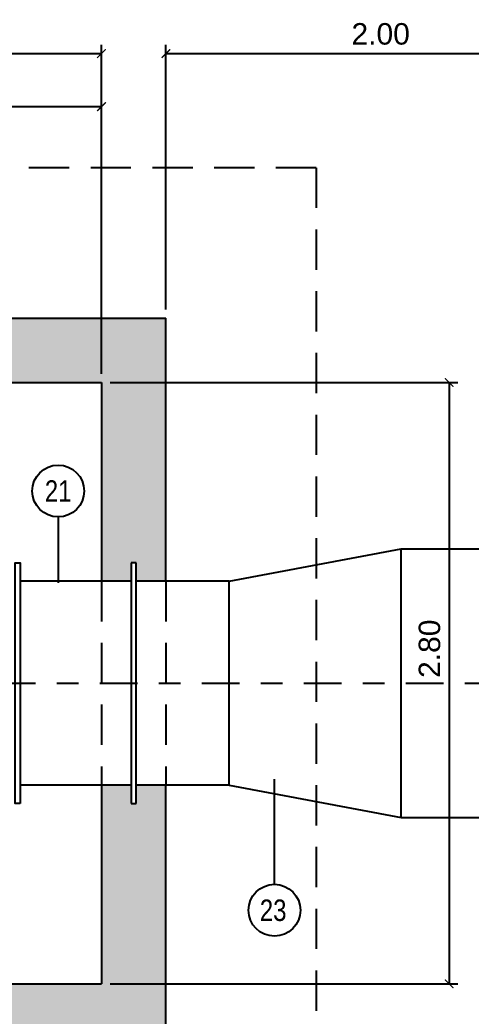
# Model space of a CAD drawing. Header units: feet. Extents: x 0 to 285175, y 0 to 9111378.
# Drawn here: x 285105.688 to 285107.789, y 9111372.079 to 9111376.717 of the extents above; entities that cross this region are included whole.
import ezdxf
from ezdxf.enums import TextEntityAlignment as Align

# ---------------------------------------------------------------- set-up
doc = ezdxf.new("R2010")
doc.units = ezdxf.units.FT
doc.header["$MEASUREMENT"] = 0
doc.linetypes.add('DASHDOT', pattern=[1, 0.5, -0.25, 0, -0.25])
doc.linetypes.add('HIDDEN', pattern=[0.375, 0.25, -0.125])
doc.layers.get('0').update_dxf_attribs({"linetype": 'CONTINUOUS'})
doc.layers.get('DEFPOINTS').update_dxf_attribs({"linetype": 'CONTINUOUS'})
for name, color, linetype in [('01PROJ', 1, 'HIDDEN'), ('EIXO', 1, 'DASHDOT'), ('H-SA-CONTORNO', 2, 'CONTINUOUS'), ('H-SA-DIM', 1, 'CONTINUOUS'), ('H-SA-ESTRUTURA (CORTE)', 5, 'CONTINUOUS'), ('H-SA-HTC CONCRETO', 253, 'CONTINUOUS'), ('INDIC', 2, 'CONTINUOUS'), ('Top View-Ferro Fundido - JGS - K7(Esgoto)', 7, 'CONTINUOUS')]:
    doc.layers.add(name, color=color, linetype=linetype)
doc.styles.add('EGC_Arial_2.0mm', font='arial.ttf', dxfattribs={"width": 0.8, "height": 2})
doc.styles.get("Standard").update_dxf_attribs({"font": 'arial.ttf'})
doc.dimstyles.new('Copy of EGC_2.0mm', dxfattribs={"dimtxt": 0.1, "dimasz": 0.04, "dimexe": 0.04, "dimexo": 0.04, "dimgap": 0.04, "dimtad": 1, "dimzin": 1, "dimdsep": 46, "dimtxsty": 'Standard', "dimblk": 'ARCHTICK', "dimcen": 0, "dimclrd": 1, "dimclre": 1, "dimclrt": 2, "dimazin": 0, "dimtfac": 1, "dimtix": 1, "dimtmove": 1, "dimatfit": 3, "dimldrblk": 'NONE', "dimfxl": 0.002, "dimtolj": 1, "dimtzin": 0, "dimlwd": -1, "dimarcsym": 0})

# ---------------------------------------------------------------- blocks, each defined once
blk = doc.blocks.new('_ArchTick')
at = {"color": 0, "linetype": 'ByBlock', "const_width": 0.15}
blk.add_lwpolyline([(-0.5, -0.5), (0.5, 0.5)], dxfattribs=at)
blk = doc.blocks.new('*D1179')
at = {"layer": 'DEFPOINTS', "color": 0, "transparency": 16777216}
for p in [(285106.0676, 9111376.5607), (285106.0676, 9111375.0292), (285094.7676, 9111374.8792)]:
    blk.add_point(p, dxfattribs=at)
at = {"layer": 'H-SA-DIM', "color": 1, "lineweight": -2, "transparency": 16777216}
for p, q in [((285094.7676, 9111374.9192), (285094.7676, 9111376.6007)), ((285106.0676, 9111375.0692), (285106.0676, 9111376.6007))]:
    blk.add_line(p, q, dxfattribs=at)
at = {"layer": 'H-SA-DIM', "color": 1, "transparency": 16777216}
blk.add_line((285094.7676, 9111376.5607), (285106.0676, 9111376.5607), dxfattribs=at)
at = {"layer": 'H-SA-DIM', "color": 1, "transparency": 16777216, "xscale": 0.04, "yscale": 0.04, "zscale": 0.04, "rotation": 180}
blk.add_blockref('_ArchTick', (285094.7676, 9111376.5607), dxfattribs=at)
at = {"layer": 'H-SA-DIM', "color": 1, "transparency": 16777216, "xscale": 0.04, "yscale": 0.04, "zscale": 0.04}
blk.add_blockref('_ArchTick', (285106.0676, 9111376.5607), dxfattribs=at)
at = {"layer": 'H-SA-DIM', "color": 2, "transparency": 16777216, "insert": (285100.4176, 9111376.6518), "char_height": 0.1, "attachment_point": 5}
blk.add_mtext('\\A1;11.30', dxfattribs=at)
blk = doc.blocks.new('_None')
blk = doc.blocks.new('*D1180')
at = {"layer": 'DEFPOINTS', "color": 0, "transparency": 16777216}
for p in [(285108.3676, 9111376.5607), (285106.3676, 9111375.3292), (285108.3676, 9111375.3292)]:
    blk.add_point(p, dxfattribs=at)
at = {"layer": 'H-SA-DIM', "color": 1, "lineweight": -2, "transparency": 16777216}
for p, q in [((285106.3676, 9111375.3692), (285106.3676, 9111376.6007)), ((285108.3676, 9111375.3692), (285108.3676, 9111376.6007))]:
    blk.add_line(p, q, dxfattribs=at)
at = {"layer": 'H-SA-DIM', "color": 1, "transparency": 16777216}
blk.add_line((285106.3676, 9111376.5607), (285108.3676, 9111376.5607), dxfattribs=at)
at = {"layer": 'H-SA-DIM', "color": 1, "transparency": 16777216, "xscale": 0.04, "yscale": 0.04, "zscale": 0.04, "rotation": 180}
blk.add_blockref('_ArchTick', (285106.3676, 9111376.5607), dxfattribs=at)
at = {"layer": 'H-SA-DIM', "color": 1, "transparency": 16777216, "xscale": 0.04, "yscale": 0.04, "zscale": 0.04}
blk.add_blockref('_ArchTick', (285108.3676, 9111376.5607), dxfattribs=at)
at = {"layer": 'H-SA-DIM', "color": 2, "transparency": 16777216, "insert": (285107.3676, 9111376.6518), "char_height": 0.1, "attachment_point": 5}
blk.add_mtext('\\A1;2.00', dxfattribs=at)
blk = doc.blocks.new('*D1194')
at = {"layer": 'DEFPOINTS', "color": 0, "transparency": 16777216}
for p in [(285102.5676, 9111376.3135), (285102.5676, 9111375.0292), (285106.0676, 9111375.0292)]:
    blk.add_point(p, dxfattribs=at)
at = {"layer": 'H-SA-DIM', "color": 1, "lineweight": -2, "transparency": 16777216}
for p, q in [((285102.5676, 9111375.0692), (285102.5676, 9111376.3535)), ((285106.0676, 9111375.0692), (285106.0676, 9111376.3535))]:
    blk.add_line(p, q, dxfattribs=at)
at = {"layer": 'H-SA-DIM', "color": 1, "transparency": 16777216}
blk.add_line((285106.0676, 9111376.3135), (285102.5676, 9111376.3135), dxfattribs=at)
at = {"layer": 'H-SA-DIM', "color": 1, "transparency": 16777216, "xscale": 0.04, "yscale": 0.04, "zscale": 0.04, "rotation": 180}
blk.add_blockref('_ArchTick', (285102.5676, 9111376.3135), dxfattribs=at)
at = {"layer": 'H-SA-DIM', "color": 1, "transparency": 16777216, "xscale": 0.04, "yscale": 0.04, "zscale": 0.04}
blk.add_blockref('_ArchTick', (285106.0676, 9111376.3135), dxfattribs=at)
at = {"layer": 'H-SA-DIM', "color": 2, "transparency": 16777216, "insert": (285104.3176, 9111376.4046), "char_height": 0.1, "attachment_point": 5}
blk.add_mtext('\\A1;3.50', dxfattribs=at)
blk = doc.blocks.new('*D1196')
at = {"layer": 'DEFPOINTS', "color": 0, "transparency": 16777216}
for p in [(285106.0676, 9111375.0292), (285106.0676, 9111372.2292), (285107.6864, 9111372.2292)]:
    blk.add_point(p, dxfattribs=at)
at = {"layer": 'H-SA-DIM', "color": 1, "lineweight": -2, "transparency": 16777216}
for p, q in [((285106.1076, 9111375.0292), (285107.7264, 9111375.0292)), ((285106.1076, 9111372.2292), (285107.7264, 9111372.2292))]:
    blk.add_line(p, q, dxfattribs=at)
at = {"layer": 'H-SA-DIM', "color": 1, "transparency": 16777216}
blk.add_line((285107.6864, 9111375.0292), (285107.6864, 9111372.2292), dxfattribs=at)
at = {"layer": 'H-SA-DIM', "color": 1, "transparency": 16777216, "xscale": 0.04, "yscale": 0.04, "zscale": 0.04}
for p, rotation in [((285107.6864, 9111375.0292), 90), ((285107.6864, 9111372.2292), 270)]:
    blk.add_blockref('_ArchTick', p, dxfattribs=dict(at, rotation=rotation))
at = {"layer": 'H-SA-DIM', "color": 2, "transparency": 16777216, "insert": (285107.5953, 9111373.7895), "char_height": 0.1, "attachment_point": 5, "rotation": 90}
blk.add_mtext('\\A1;2.80', dxfattribs=at)

msp = doc.modelspace()

# ---------------------------------------------------------------- hatches: boundary and pattern name
at = {"layer": 'H-SA-HTC CONCRETO'}
h = msp.add_hatch(color=256, dxfattribs=at)
h.dxf.hatch_style = 1
h.paths.add_polyline_path([(285098.2176, 9111375.0292), (285101.2176, 9111375.0292), (285101.2176, 9111375.3292), (285097.0676, 9111375.3292), (285097.0676, 9111374.8792), (285098.0676, 9111374.8792)])
h.paths.add_polyline_path([(285101.2176, 9111372.2292), (285098.2176, 9111372.2292), (285098.0676, 9111372.3792), (285097.0676, 9111372.3792), (285097.0676, 9111371.7792), (285098.0676, 9111371.7792), (285098.2176, 9111371.9292), (285101.2176, 9111371.9292)])
h.paths.add_polyline_path([(285106.3676, 9111370.0542), (285106.2289, 9111370.0542), (285106.2289, 9111369.9692), (285106.2064, 9111369.9692), (285106.2064, 9111370.0542), (285106.0676, 9111370.0542), (285106.0676, 9111369.1292), (285105.2176, 9111369.1292), (285102.5676, 9111369.1292), (285102.5676, 9111369.9292), (285102.5676, 9111370.0542), (285102.4289, 9111370.0542), (285102.4289, 9111369.9692), (285102.4064, 9111369.9692), (285102.4064, 9111370.0542), (285102.2676, 9111370.0542), (285102.2676, 9111369.2292), (285102.1676, 9111369.1292), (285098.2176, 9111369.1292), (285098.0676, 9111369.2792), (285097.0676, 9111369.2792), (285097.0676, 9111368.6792), (285098.0676, 9111368.6792), (285098.2176, 9111368.8292), (285102.1676, 9111368.8292), (285102.2676, 9111368.7292), (285102.2676, 9111368.1042), (285102.4064, 9111368.1042), (285102.4064, 9111368.1892), (285102.4289, 9111368.1892), (285102.4289, 9111368.1042), (285102.5676, 9111368.1042), (285102.5676, 9111368.8292), (285103.4176, 9111368.8292), (285105.2176, 9111368.8292), (285106.0676, 9111368.8292), (285106.0676, 9111368.1042), (285106.2064, 9111368.1042), (285106.2064, 9111368.1892), (285106.2289, 9111368.1892), (285106.2289, 9111368.1042), (285106.3676, 9111368.1042)])
h.paths.add_polyline_path([(285100.4525, 9111366.7292), (285098.2176, 9111366.7292), (285098.0676, 9111366.8792), (285097.0676, 9111366.8792), (285097.0676, 9111366.4292), (285100.2966, 9111366.4292)])
h.paths.add_polyline_path([(285106.3676, 9111367.4542), (285106.2289, 9111367.4542), (285106.2289, 9111367.3692), (285106.2064, 9111367.3692), (285106.2064, 9111367.4542), (285106.0676, 9111367.4542), (285106.0676, 9111366.7292), (285105.2176, 9111366.7292), (285104.1747, 9111366.7292), (285104.0434, 9111366.4292), (285106.3676, 9111366.4292)])
h.paths.add_polyline_path([(285106.3676, 9111373.1542), (285106.2289, 9111373.1542), (285106.2289, 9111373.0692), (285106.2064, 9111373.0692), (285106.2064, 9111373.1542), (285106.0676, 9111373.1542), (285106.0676, 9111372.2292), (285105.2176, 9111372.2292), (285104.3176, 9111372.2292), (285104.3176, 9111371.9292), (285105.2176, 9111371.9292), (285106.0676, 9111371.9292), (285106.0676, 9111371.0042), (285106.2064, 9111371.0042), (285106.2064, 9111371.0892), (285106.2289, 9111371.0892), (285106.2289, 9111371.0042), (285106.3676, 9111371.0042)])
h.paths.add_polyline_path([(285104.3176, 9111372.2292), (285102.5676, 9111372.2292), (285102.5676, 9111373.0292), (285102.5676, 9111373.1542), (285102.4289, 9111373.1542), (285102.4289, 9111373.0692), (285102.4064, 9111373.0692), (285102.4064, 9111373.1542), (285102.2676, 9111373.1542), (285102.2676, 9111372.3292), (285102.1676, 9111372.2292), (285101.2176, 9111372.2292), (285101.2176, 9111371.9292), (285102.1676, 9111371.9292), (285102.2676, 9111371.8292), (285102.2676, 9111371.0042), (285102.4064, 9111371.0042), (285102.4064, 9111371.0892), (285102.4289, 9111371.0892), (285102.4289, 9111371.0042), (285102.5676, 9111371.0042), (285102.5676, 9111371.9292), (285103.4176, 9111371.9292), (285104.3176, 9111371.9292)])
h.paths.add_polyline_path([(285104.3176, 9111375.3292), (285101.2176, 9111375.3292), (285101.2176, 9111375.0292), (285102.1676, 9111375.0292), (285102.2676, 9111374.9292), (285102.2676, 9111374.1042), (285102.4064, 9111374.1042), (285102.4064, 9111374.1892), (285102.4289, 9111374.1892), (285102.4289, 9111374.1042), (285102.5676, 9111374.1042), (285102.5676, 9111375.0292), (285103.4176, 9111375.0292), (285104.3176, 9111375.0292)])
h.paths.add_polyline_path([(285106.3676, 9111375.3292), (285104.3176, 9111375.3292), (285104.3176, 9111375.0292), (285105.2176, 9111375.0292), (285106.0676, 9111375.0292), (285106.0676, 9111374.1042), (285106.2064, 9111374.1042), (285106.2064, 9111374.1892), (285106.2289, 9111374.1892), (285106.2289, 9111374.1042), (285106.3676, 9111374.1042)])
h.paths.add_polyline_path([(285096.5676, 9111375.0792), (285096.5676, 9111375.3292), (285092.2576, 9111375.3292), (285092.2576, 9111374.9292), (285095.1576, 9111374.9292), (285095.1576, 9111375.0792)])
h.paths.add_polyline_path([(285096.5536, 9111366.4292), (285096.5536, 9111366.6792), (285095.1576, 9111366.6792), (285095.1576, 9111366.8292), (285092.2576, 9111366.8292), (285092.2576, 9111366.4292)])
h.paths.add_polyline_path([(285096.5536, 9111366.8292), (285096.5536, 9111366.4292), (285097.0676, 9111366.4292), (285097.0676, 9111366.8792), (285096.7676, 9111366.8792), (285096.7676, 9111366.6792), (285096.5676, 9111366.6792), (285096.5676, 9111366.8292)])

# ---------------------------------------------------------------- linework, layer by layer
at = {"layer": '01PROJ', "color": 1, "ltscale": 25}
for p, q in [((285106.2064, 9111374.1042), (285106.0676, 9111374.1042)), ((285106.3676, 9111374.1042), (285106.2289, 9111374.1042)), ((285106.2064, 9111373.1542), (285106.0676, 9111373.1542)), ((285106.3676, 9111373.1542), (285106.2289, 9111373.1542))]:
    msp.add_line(p, q, dxfattribs=at)
msp.add_lwpolyline([(285106.2064, 9111373.0692), (285106.2289, 9111373.0692), (285106.2289, 9111374.1892), (285106.2064, 9111374.1892)], close=True, dxfattribs=at)
at = {"layer": 'EIXO', "ltscale": 0.35}
msp.add_line((285100.3602, 9111373.6293), (285113.4568, 9111373.6293), dxfattribs=at)
at = {"layer": 'H-SA-CONTORNO', "color": 1, "linetype": 'HIDDEN', "ltscale": 0.75}
for p, q in [((285107.0676, 9111376.0292), (285097.0676, 9111376.0292)), ((285107.0676, 9111376.0292), (285107.0676, 9111365.7292)), ((285106.0676, 9111374.1042), (285106.0676, 9111373.1542)), ((285106.3676, 9111374.1042), (285106.3676, 9111373.1542))]:
    msp.add_line(p, q, dxfattribs=at)
at = {"layer": 'H-SA-ESTRUTURA (CORTE)'}
for p, q in [((285092.2676, 9111375.3292), (285106.3676, 9111375.3292)), ((285106.3676, 9111374.1042), (285106.3676, 9111375.3292)), ((285105.2176, 9111375.0292), (285106.0676, 9111375.0292)), ((285106.0676, 9111375.0292), (285106.0676, 9111374.1042)), ((285106.0676, 9111373.1542), (285106.0676, 9111372.2292)), ((285106.3676, 9111371.0042), (285106.3676, 9111373.1542)), ((285105.2176, 9111372.2292), (285106.0676, 9111372.2292))]:
    msp.add_line(p, q, dxfattribs=at)
at = {"layer": 'INDIC', "color": 1, "linetype": 'Continuous'}
for p, q in [((285105.8664, 9111374.4032), (285105.8664, 9111374.0969)), ((285106.8732, 9111372.6927), (285106.8732, 9111373.1821))]:
    msp.add_line(p, q, dxfattribs=at)
for centre in [(285105.8662, 9111374.5239), (285106.8732, 9111372.572)]:
    msp.add_circle(centre, 0.1207, dxfattribs=at)
at = {"layer": 'Top View-Ferro Fundido - JGS - K7(Esgoto)', "color": 1, "linetype": 'ByBlock', "lineweight": -2}
for p, q in [((285106.6626, 9111374.1042), (285107.4626, 9111374.2542)), ((285107.4626, 9111373.0042), (285107.4626, 9111374.2542)), ((285107.4626, 9111374.2542), (285108.3676, 9111374.2542)), ((285106.0676, 9111374.1042), (285105.6891, 9111374.1042)), ((285106.6626, 9111374.1042), (285106.3676, 9111374.1042)), ((285106.6626, 9111373.1542), (285106.6626, 9111374.1042)), ((285106.0676, 9111373.1542), (285105.6891, 9111373.1542)), ((285106.6626, 9111373.1542), (285106.3676, 9111373.1542)), ((285106.6626, 9111373.1542), (285107.4626, 9111373.0042)), ((285107.4626, 9111373.0042), (285108.3676, 9111373.0042))]:
    msp.add_line(p, q, dxfattribs=at)
msp.add_lwpolyline([(285105.6891, 9111373.0692), (285105.6666, 9111373.0692), (285105.6666, 9111374.1892), (285105.6891, 9111374.1892)], close=True, dxfattribs=at)

# ---------------------------------------------------------------- texts
at = {"layer": 'INDIC', "color": 2, "style": 'EGC_Arial_2.0mm', "width": 0.8}
for s, p in [('21', (285105.8662, 9111374.5239)), ('23', (285106.867, 9111372.572))]:
    msp.add_text(s, height=0.1, dxfattribs=at).set_placement(p, align=Align.MIDDLE_CENTER)

# ---------------------------------------------------------------- dimensions: what is measured, and where the dimension line sits
at = {"layer": 'H-SA-DIM'}
for base, p1, p2, picture, middle in [((285106.0676, 9111376.5607), (285094.7676, 9111374.8792), (285106.0676, 9111375.0292), '*D1179', (285100.4176, 9111376.6518)), ((285108.3676, 9111376.5607), (285106.3676, 9111375.3292), (285108.3676, 9111375.3292), '*D1180', (285107.3676, 9111376.6518)), ((285102.5676, 9111376.3135), (285106.0676, 9111375.0292), (285102.5676, 9111375.0292), '*D1194', (285104.3176, 9111376.4046))]:
    dim = msp.add_linear_dim(base=base, p1=p1, p2=p2, dimstyle='Copy of EGC_2.0mm', dxfattribs=at)
    dim.commit()
    dim.dimension.update_dxf_attribs({"geometry": picture, "text_midpoint": middle})
dim = msp.add_linear_dim(base=(285107.6864, 9111372.2292), p1=(285106.0676, 9111375.0292), p2=(285106.0676, 9111372.2292), angle=90, dimstyle='Copy of EGC_2.0mm', dxfattribs=at)
dim.commit()
dim.dimension.update_dxf_attribs({"geometry": '*D1196', "text_midpoint": (285107.6863, 9111373.7895), "dimtype": 160})

doc.saveas('drawing.dxf')
